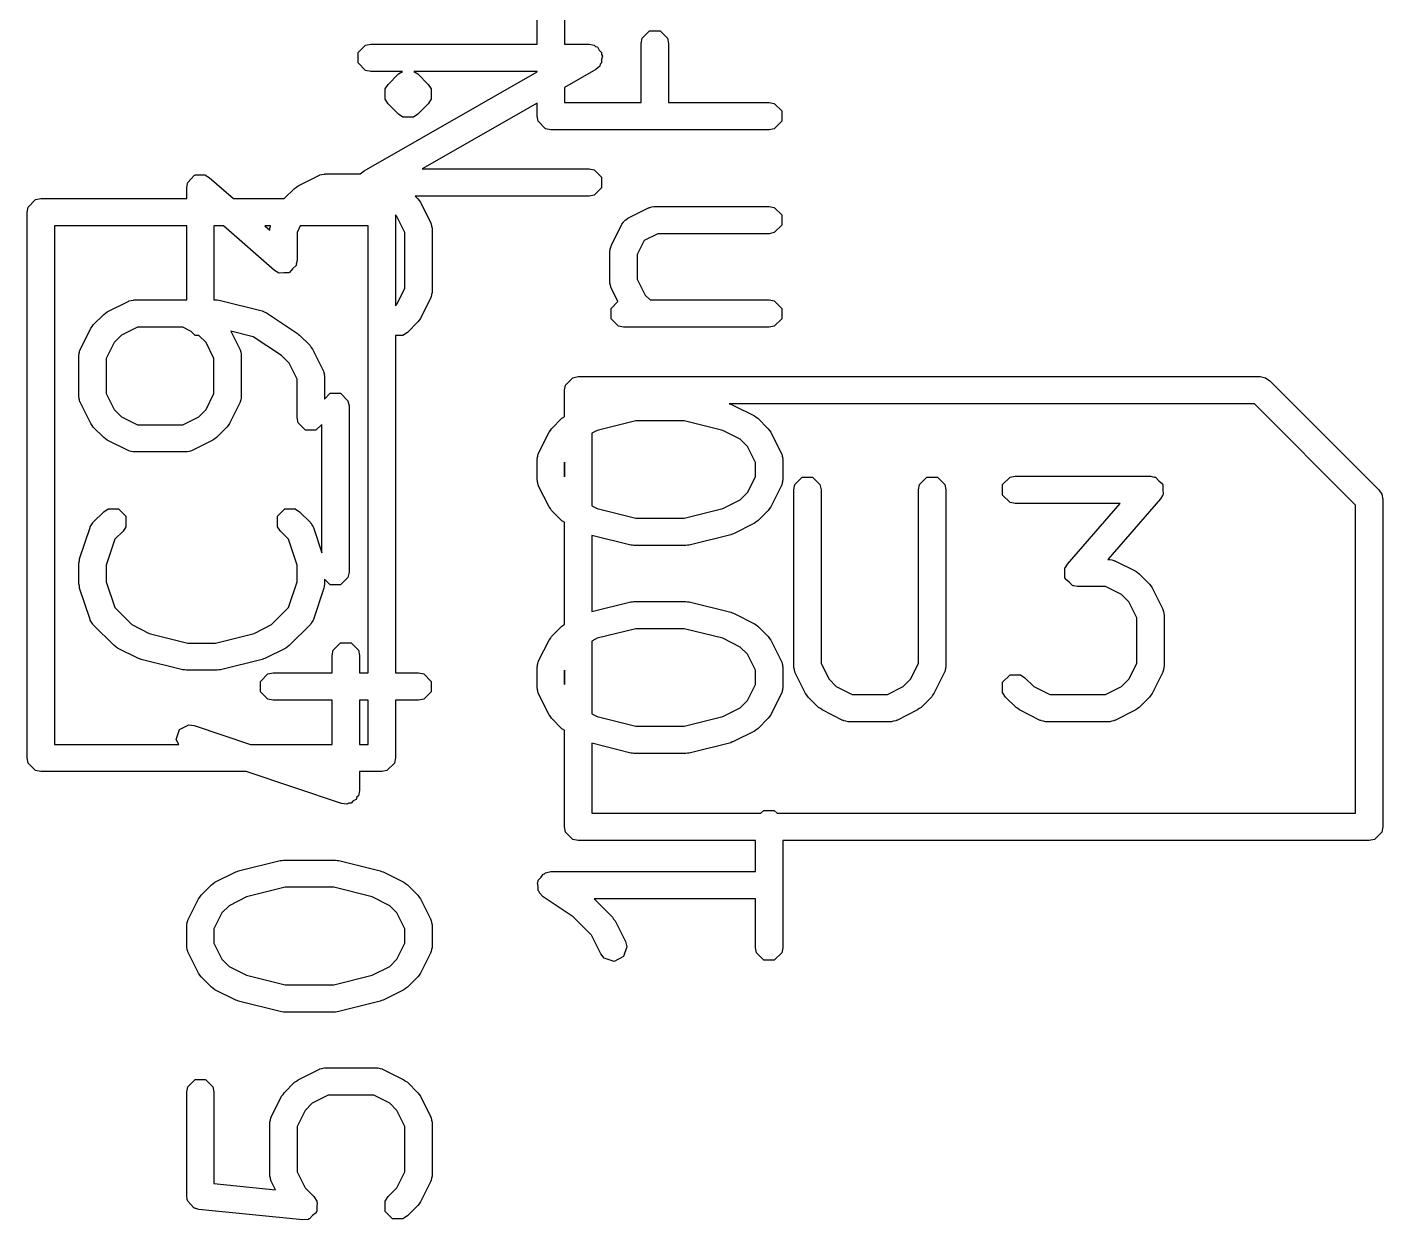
# Model space of a CAD drawing. Header units: inches. Extents: x -1.73 to 1.98, y -0.03 to 4.65.
# Drawn here: x 1.0177 to 1.2134, y 3.5046 to 3.6767 of the extents above; entities that cross this region are included whole.
import ezdxf

# ---------------------------------------------------------------- set-up
doc = ezdxf.new("R2010")
doc.units = ezdxf.units.IN
doc.header["$MEASUREMENT"] = 0
doc.layers.add('BLACK', color=250, linetype='CONTINUOUS')

msp = doc.modelspace()

# ---------------------------------------------------------------- linework, layer by layer
at = {"layer": 'BLACK', "linetype": 'CONTINUOUS'}
for p, q in [((1.09137, 3.67426), (1.09137, 3.67887)), ((1.0953, 3.67887), (1.0953, 3.67426)), ((1.10637, 3.67437), (1.10651, 3.67513)), ((1.10651, 3.67513), (1.10758, 3.67619)), ((1.10758, 3.67619), (1.10909, 3.67619)), ((1.10909, 3.67619), (1.11015, 3.67513)), ((1.11015, 3.67513), (1.1103, 3.67437)), ((1.06553, 3.67304), (1.0666, 3.67411)), ((1.06553, 3.67154), (1.06553, 3.67304)), ((1.0666, 3.67411), (1.06735, 3.67426)), ((1.06735, 3.67426), (1.09137, 3.67426)), ((1.0953, 3.67426), (1.09885, 3.67426)), ((1.09885, 3.67426), (1.0996, 3.67411)), ((1.0996, 3.67411), (1.09979, 3.67392)), ((1.09979, 3.67392), (1.10005, 3.67385)), ((1.10005, 3.67385), (1.10031, 3.6734)), ((1.10031, 3.6734), (1.10067, 3.67304)), ((1.10067, 3.67304), (1.10067, 3.67277)), ((1.10067, 3.67277), (1.1008, 3.67254)), ((1.10637, 3.66584), (1.10637, 3.67437)), ((1.1103, 3.67437), (1.1103, 3.66584)), ((1.0666, 3.67047), (1.06553, 3.67154)), ((1.1004, 3.67109), (1.09982, 3.67058)), ((1.10047, 3.67135), (1.1004, 3.67109)), ((1.10067, 3.67154), (1.10047, 3.67135)), ((1.1008, 3.67254), (1.10067, 3.67205)), ((1.10067, 3.67205), (1.10067, 3.67154)), ((1.06637, 3.656), (1.09137, 3.67028)), ((1.06735, 3.67032), (1.0666, 3.67047)), ((1.07191, 3.67032), (1.06735, 3.67032)), ((1.06985, 3.66845), (1.07135, 3.66995)), ((1.07135, 3.66995), (1.07191, 3.67032)), ((1.09137, 3.67032), (1.07357, 3.67032)), ((1.07357, 3.67032), (1.07413, 3.66995)), ((1.07413, 3.66995), (1.07563, 3.66845)), ((1.09137, 3.67028), (1.09137, 3.67032)), ((1.09982, 3.67058), (1.0953, 3.668)), ((1.06942, 3.66781), (1.06985, 3.66845)), ((1.06942, 3.6663), (1.06942, 3.66781)), ((1.06942, 3.66781), (1.06942, 3.66781)), ((1.07563, 3.66845), (1.07606, 3.66781)), ((1.07606, 3.66781), (1.07606, 3.66781)), ((1.07606, 3.66781), (1.07606, 3.66695)), ((1.07606, 3.66695), (1.07606, 3.6663)), ((1.0953, 3.668), (1.0953, 3.66584)), ((1.06985, 3.66566), (1.06942, 3.6663)), ((1.07135, 3.66416), (1.06985, 3.66566)), ((1.07563, 3.66566), (1.07413, 3.66416)), ((1.09137, 3.66575), (1.07476, 3.65626)), ((1.07606, 3.6663), (1.07563, 3.66566)), ((1.09137, 3.66387), (1.09137, 3.66575)), ((1.0953, 3.66584), (1.10637, 3.66584)), ((1.1103, 3.66584), (1.12483, 3.66584)), ((1.12483, 3.66584), (1.12558, 3.66569)), ((1.12558, 3.66569), (1.12665, 3.66463)), ((1.07199, 3.66374), (1.07135, 3.66416)), ((1.07349, 3.66374), (1.07199, 3.66374)), ((1.07413, 3.66416), (1.07349, 3.66374)), ((1.07349, 3.66374), (1.07349, 3.66374)), ((1.09152, 3.66312), (1.09137, 3.66387)), ((1.09258, 3.66205), (1.09152, 3.66312)), ((1.12665, 3.66312), (1.12558, 3.66205)), ((1.12665, 3.66463), (1.12665, 3.66312)), ((1.09334, 3.6619), (1.09258, 3.66205)), ((1.12483, 3.6619), (1.09334, 3.6619)), ((1.12558, 3.66205), (1.12483, 3.6619)), ((1.04142, 3.6548), (1.04187, 3.65532)), ((1.04187, 3.65532), (1.04194, 3.65533)), ((1.04194, 3.65533), (1.04199, 3.65538)), ((1.04199, 3.65538), (1.04268, 3.65538)), ((1.04268, 3.65538), (1.04338, 3.65542)), ((1.04338, 3.65542), (1.04346, 3.65538)), ((1.04346, 3.65538), (1.0435, 3.65538)), ((1.0435, 3.65538), (1.04356, 3.65532)), ((1.04356, 3.65532), (1.04404, 3.65504)), ((1.05686, 3.65382), (1.05986, 3.65532)), ((1.05986, 3.65532), (1.05996, 3.65534)), ((1.05996, 3.65534), (1.05999, 3.65538)), ((1.05999, 3.65538), (1.0603, 3.65544)), ((1.0603, 3.65544), (1.0606, 3.65552)), ((1.0606, 3.65552), (1.06065, 3.65551)), ((1.06065, 3.65551), (1.06074, 3.65553)), ((1.06074, 3.65553), (1.06583, 3.65553)), ((1.06583, 3.65553), (1.06637, 3.656)), ((1.07476, 3.65626), (1.09885, 3.65626)), ((1.09885, 3.65626), (1.0996, 3.65611)), ((1.0996, 3.65611), (1.10067, 3.65505)), ((1.04078, 3.65356), (1.04089, 3.65411)), ((1.04078, 3.65197), (1.04078, 3.65356)), ((1.04088, 3.65419), (1.04091, 3.65422)), ((1.04089, 3.65411), (1.04088, 3.65419)), ((1.04091, 3.65422), (1.04093, 3.65431)), ((1.04093, 3.65431), (1.04142, 3.6548)), ((1.04404, 3.65504), (1.04755, 3.65197)), ((1.05487, 3.65197), (1.05635, 3.65345)), ((1.05635, 3.65345), (1.05661, 3.65363)), ((1.05661, 3.65363), (1.05686, 3.65382)), ((1.10067, 3.65354), (1.0996, 3.65247)), ((1.10067, 3.65505), (1.10067, 3.65354)), ((1.0179, 3.65075), (1.01896, 3.65182)), ((1.01896, 3.65182), (1.01972, 3.65197)), ((1.01972, 3.65197), (1.04078, 3.65197)), ((1.04755, 3.65197), (1.05487, 3.65197)), ((1.09885, 3.65232), (1.07376, 3.65232)), ((1.07376, 3.65232), (1.07413, 3.65195)), ((1.07413, 3.65195), (1.07431, 3.65169)), ((1.07431, 3.65169), (1.0745, 3.65144)), ((1.0745, 3.65144), (1.076, 3.64844)), ((1.0996, 3.65247), (1.09885, 3.65232)), ((1.01775, 3.65), (1.0179, 3.65075)), ((1.01775, 3.57126), (1.01775, 3.65)), ((1.07112, 3.64939), (1.0709, 3.64962)), ((1.0709, 3.64962), (1.0709, 3.6365)), ((1.07227, 3.64709), (1.07112, 3.64939)), ((1.10445, 3.64914), (1.10745, 3.65064)), ((1.10745, 3.65064), (1.10755, 3.65066)), ((1.10755, 3.65066), (1.10758, 3.65069)), ((1.10758, 3.65069), (1.10789, 3.65076)), ((1.10789, 3.65076), (1.10819, 3.65084)), ((1.10819, 3.65084), (1.10824, 3.65082)), ((1.10824, 3.65082), (1.10833, 3.65084)), ((1.10833, 3.65084), (1.12483, 3.65084)), ((1.12483, 3.65084), (1.12558, 3.65069)), ((1.12558, 3.65069), (1.12665, 3.64963)), ((1.12665, 3.64963), (1.12665, 3.64812)), ((1.04078, 3.64803), (1.02169, 3.64803)), ((1.02169, 3.64803), (1.02169, 3.57323)), ((1.04078, 3.63735), (1.04078, 3.64803)), ((1.04607, 3.64803), (1.04471, 3.64803)), ((1.04471, 3.64803), (1.04471, 3.63735)), ((1.05345, 3.64158), (1.04607, 3.64803)), ((1.05205, 3.64803), (1.05278, 3.6474)), ((1.05287, 3.64803), (1.05205, 3.64803)), ((1.05278, 3.6477), (1.05286, 3.648)), ((1.05279, 3.64765), (1.05278, 3.6477)), ((1.05278, 3.64756), (1.05279, 3.64765)), ((1.05278, 3.6474), (1.05278, 3.64756)), ((1.05286, 3.648), (1.05287, 3.64803)), ((1.05718, 3.64803), (1.05671, 3.64709)), ((1.06696, 3.64803), (1.05718, 3.64803)), ((1.06696, 3.58353), (1.06696, 3.64803)), ((1.076, 3.64844), (1.07603, 3.64834)), ((1.07603, 3.64834), (1.07606, 3.64831)), ((1.07606, 3.64831), (1.07612, 3.648)), ((1.07612, 3.648), (1.0762, 3.6477)), ((1.0762, 3.6477), (1.07619, 3.64765)), ((1.07619, 3.64765), (1.07621, 3.64756)), ((1.07621, 3.64756), (1.07621, 3.63856)), ((1.10207, 3.64526), (1.10357, 3.64826)), ((1.10357, 3.64826), (1.10381, 3.64857)), ((1.10381, 3.64857), (1.10385, 3.64867)), ((1.10385, 3.64867), (1.10396, 3.64875)), ((1.10396, 3.64875), (1.10404, 3.64886)), ((1.10404, 3.64886), (1.10414, 3.6489)), ((1.10414, 3.6489), (1.10445, 3.64914)), ((1.12665, 3.64812), (1.12558, 3.64706)), ((1.05671, 3.64709), (1.05671, 3.64306)), ((1.07227, 3.63902), (1.07227, 3.64709)), ((1.1068, 3.64591), (1.1058, 3.64391)), ((1.1088, 3.64691), (1.1068, 3.64591)), ((1.12483, 3.64691), (1.1088, 3.64691)), ((1.12558, 3.64706), (1.12483, 3.64691)), ((1.10187, 3.64452), (1.10195, 3.64482)), ((1.10188, 3.64447), (1.10187, 3.64452)), ((1.10187, 3.64438), (1.10188, 3.64447)), ((1.10187, 3.63988), (1.10187, 3.64438)), ((1.10195, 3.64482), (1.10202, 3.64513)), ((1.10202, 3.64513), (1.10205, 3.64516)), ((1.10205, 3.64516), (1.10207, 3.64526)), ((1.1058, 3.64391), (1.1058, 3.64034)), ((1.05393, 3.6413), (1.05345, 3.64158)), ((1.05607, 3.64182), (1.05562, 3.64129)), ((1.05656, 3.64231), (1.05607, 3.64182)), ((1.05658, 3.6424), (1.05656, 3.64231)), ((1.05661, 3.64243), (1.05658, 3.6424)), ((1.05671, 3.64306), (1.0566, 3.64251)), ((1.0566, 3.64251), (1.05661, 3.64243)), ((1.05399, 3.64124), (1.05393, 3.6413)), ((1.05403, 3.64124), (1.05399, 3.64124)), ((1.05411, 3.64119), (1.05403, 3.64124)), ((1.0548, 3.64124), (1.05411, 3.64119)), ((1.0555, 3.64124), (1.0548, 3.64124)), ((1.05555, 3.64129), (1.0555, 3.64124)), ((1.05562, 3.64129), (1.05555, 3.64129)), ((1.10188, 3.63978), (1.10187, 3.63988)), ((1.10187, 3.63974), (1.10188, 3.63978)), ((1.10195, 3.63943), (1.10187, 3.63974)), ((1.1058, 3.64034), (1.10695, 3.63804)), ((1.07112, 3.63673), (1.07227, 3.63902)), ((1.076, 3.63768), (1.0745, 3.63468)), ((1.07603, 3.63777), (1.076, 3.63768)), ((1.07606, 3.63781), (1.07603, 3.63777)), ((1.07612, 3.63812), (1.07606, 3.63781)), ((1.0762, 3.63842), (1.07612, 3.63812)), ((1.07621, 3.63856), (1.07619, 3.63846)), ((1.07619, 3.63846), (1.0762, 3.63842)), ((1.10202, 3.63912), (1.10195, 3.63943)), ((1.10205, 3.63909), (1.10202, 3.63912)), ((1.10207, 3.639), (1.10205, 3.63909)), ((1.10301, 3.63712), (1.10207, 3.639)), ((1.10695, 3.63804), (1.10765, 3.63735)), ((1.02906, 3.63544), (1.02931, 3.63564)), ((1.02931, 3.63564), (1.03231, 3.63714)), ((1.03231, 3.63714), (1.03241, 3.63716)), ((1.03241, 3.63716), (1.03244, 3.6372)), ((1.03244, 3.6372), (1.03275, 3.63726)), ((1.03275, 3.63726), (1.03305, 3.63734)), ((1.03305, 3.63734), (1.0331, 3.63733)), ((1.0331, 3.63733), (1.03319, 3.63735)), ((1.03319, 3.63735), (1.04078, 3.63735)), ((1.04471, 3.63735), (1.04519, 3.63735)), ((1.04519, 3.63735), (1.04543, 3.6373)), ((1.04543, 3.6373), (1.04567, 3.63729)), ((1.04567, 3.63729), (1.05167, 3.63579)), ((1.05167, 3.63579), (1.05197, 3.63564)), ((1.05197, 3.63564), (1.05228, 3.63551)), ((1.0709, 3.6365), (1.07112, 3.63673)), ((1.10202, 3.63613), (1.10301, 3.63712)), ((1.10202, 3.63462), (1.10202, 3.63613)), ((1.10765, 3.63735), (1.12483, 3.63735)), ((1.12483, 3.63735), (1.12558, 3.6372)), ((1.12558, 3.6372), (1.12665, 3.63613)), ((1.12665, 3.63613), (1.12665, 3.63462)), ((1.02713, 3.63351), (1.0273, 3.63377)), ((1.0273, 3.63377), (1.0288, 3.63527)), ((1.0288, 3.63527), (1.02906, 3.63544)), ((1.05228, 3.63551), (1.05678, 3.63252)), ((1.07413, 3.63417), (1.07263, 3.63267)), ((1.07431, 3.63443), (1.07413, 3.63417)), ((1.0745, 3.63468), (1.07431, 3.63443)), ((1.10308, 3.63356), (1.10202, 3.63462)), ((1.12665, 3.63462), (1.12558, 3.63356)), ((1.02543, 3.63026), (1.02693, 3.63326)), ((1.02693, 3.63326), (1.02713, 3.63351)), ((1.03136, 3.63226), (1.03031, 3.63121)), ((1.03366, 3.63341), (1.03136, 3.63226)), ((1.04023, 3.63341), (1.03366, 3.63341)), ((1.04142, 3.63281), (1.04023, 3.63341)), ((1.04199, 3.63224), (1.04142, 3.63281)), ((1.04254, 3.63224), (1.04199, 3.63224)), ((1.04357, 3.63121), (1.04254, 3.63224)), ((1.05038, 3.63205), (1.04715, 3.63286)), ((1.04715, 3.63286), (1.04845, 3.63026)), ((1.05444, 3.62935), (1.05038, 3.63205)), ((1.05678, 3.63252), (1.05692, 3.63238)), ((1.05692, 3.63238), (1.05708, 3.63227)), ((1.05708, 3.63227), (1.05858, 3.63077)), ((1.07199, 3.63224), (1.0709, 3.63224)), ((1.0709, 3.63224), (1.0709, 3.58353)), ((1.07263, 3.63267), (1.07199, 3.63224)), ((1.10383, 3.63341), (1.10308, 3.63356)), ((1.12483, 3.63341), (1.10383, 3.63341)), ((1.12558, 3.63356), (1.12483, 3.63341)), ((1.02523, 3.62952), (1.02531, 3.62982)), ((1.02531, 3.62982), (1.02538, 3.63013)), ((1.02538, 3.63013), (1.02541, 3.63016)), ((1.02541, 3.63016), (1.02543, 3.63026)), ((1.03031, 3.63121), (1.02916, 3.62891)), ((1.04472, 3.62891), (1.04357, 3.63121)), ((1.04845, 3.63026), (1.04848, 3.63016)), ((1.04848, 3.63016), (1.04851, 3.63013)), ((1.04851, 3.63013), (1.04857, 3.62982)), ((1.04857, 3.62982), (1.04865, 3.62952)), ((1.05858, 3.63077), (1.05876, 3.63051)), ((1.05876, 3.63051), (1.05895, 3.63026)), ((1.05895, 3.63026), (1.06045, 3.62726)), ((1.02524, 3.62947), (1.02523, 3.62952)), ((1.02523, 3.62938), (1.02524, 3.62947)), ((1.02523, 3.62338), (1.02523, 3.62938)), ((1.02916, 3.62891), (1.02916, 3.62384)), ((1.04472, 3.62384), (1.04472, 3.62891)), ((1.04865, 3.62952), (1.04864, 3.62947)), ((1.04864, 3.62947), (1.04866, 3.62938)), ((1.04866, 3.62938), (1.04866, 3.62338)), ((1.05557, 3.62821), (1.05444, 3.62935)), ((1.05672, 3.62591), (1.05557, 3.62821)), ((1.05672, 3.62038), (1.05672, 3.62591)), ((1.06045, 3.62726), (1.06048, 3.62716)), ((1.06048, 3.62716), (1.06051, 3.62713)), ((1.06051, 3.62713), (1.06057, 3.62682)), ((1.06057, 3.62682), (1.06065, 3.62652)), ((1.06065, 3.62652), (1.06064, 3.62647)), ((1.06064, 3.62647), (1.06066, 3.62638)), ((1.06066, 3.62638), (1.06066, 3.62305)), ((1.09546, 3.62506), (1.09652, 3.62613)), ((1.09652, 3.62613), (1.09728, 3.62628)), ((1.09728, 3.62628), (1.1957, 3.62628)), ((1.1957, 3.62628), (1.19646, 3.62613)), ((1.19646, 3.62613), (1.19709, 3.6257)), ((1.02916, 3.62384), (1.03031, 3.62154)), ((1.04357, 3.62154), (1.04472, 3.62384)), ((1.06066, 3.62305), (1.06149, 3.62388)), ((1.06149, 3.62388), (1.063, 3.62388)), ((1.063, 3.62388), (1.06406, 3.62281)), ((1.09531, 3.62431), (1.09546, 3.62506)), ((1.09531, 3.62053), (1.09531, 3.62431)), ((1.19709, 3.6257), (1.21284, 3.60995)), ((1.02524, 3.62328), (1.02523, 3.62338)), ((1.02523, 3.62324), (1.02524, 3.62328)), ((1.02531, 3.62293), (1.02523, 3.62324)), ((1.02538, 3.62263), (1.02531, 3.62293)), ((1.02541, 3.62259), (1.02538, 3.62263)), ((1.02543, 3.6225), (1.02541, 3.62259)), ((1.02693, 3.6195), (1.02543, 3.6225)), ((1.04845, 3.6225), (1.04695, 3.6195)), ((1.04848, 3.62259), (1.04845, 3.6225)), ((1.04851, 3.62263), (1.04848, 3.62259)), ((1.04857, 3.62293), (1.04851, 3.62263)), ((1.04865, 3.62324), (1.04857, 3.62293)), ((1.04866, 3.62338), (1.04864, 3.62328)), ((1.04864, 3.62328), (1.04865, 3.62324)), ((1.06406, 3.62281), (1.06421, 3.62206)), ((1.06421, 3.62206), (1.06421, 3.59806)), ((1.11909, 3.62234), (1.11931, 3.62229)), ((1.19489, 3.62234), (1.11909, 3.62234)), ((1.11931, 3.62229), (1.1195, 3.6222)), ((1.1195, 3.6222), (1.11971, 3.62214)), ((1.11971, 3.62214), (1.12271, 3.62064)), ((1.20948, 3.60775), (1.19489, 3.62234)), ((1.03031, 3.62154), (1.03136, 3.6205)), ((1.03136, 3.6205), (1.03366, 3.61935)), ((1.04023, 3.61935), (1.04253, 3.6205)), ((1.04253, 3.6205), (1.04357, 3.62154)), ((1.05687, 3.61963), (1.05672, 3.62038)), ((1.09344, 3.61877), (1.09494, 3.62027)), ((1.09494, 3.62027), (1.09521, 3.62045)), ((1.09521, 3.62045), (1.09531, 3.62053)), ((1.10558, 3.61991), (1.10002, 3.61852)), ((1.11259, 3.61991), (1.10558, 3.61991)), ((1.11815, 3.61852), (1.11259, 3.61991)), ((1.12271, 3.62064), (1.12296, 3.62045)), ((1.12296, 3.62045), (1.12322, 3.62027)), ((1.12322, 3.62027), (1.12472, 3.61877)), ((1.02713, 3.61925), (1.02693, 3.6195)), ((1.0273, 3.61899), (1.02713, 3.61925)), ((1.0288, 3.61749), (1.0273, 3.61899)), ((1.03366, 3.61935), (1.04023, 3.61935)), ((1.04658, 3.61899), (1.04508, 3.61749)), ((1.04676, 3.61925), (1.04658, 3.61899)), ((1.04695, 3.6195), (1.04676, 3.61925)), ((1.05794, 3.61856), (1.05687, 3.61963)), ((1.05944, 3.61856), (1.05794, 3.61856)), ((1.06027, 3.61939), (1.05944, 3.61856)), ((1.06027, 3.60085), (1.06027, 3.61939)), ((1.09157, 3.61526), (1.09307, 3.61826)), ((1.09307, 3.61826), (1.09327, 3.61851)), ((1.09327, 3.61851), (1.09344, 3.61877)), ((1.10002, 3.61852), (1.09925, 3.61813)), ((1.09925, 3.61813), (1.09925, 3.60763)), ((1.12067, 3.61726), (1.11815, 3.61852)), ((1.12472, 3.61877), (1.1249, 3.61851)), ((1.1249, 3.61851), (1.12509, 3.61826)), ((1.12509, 3.61826), (1.12659, 3.61526)), ((1.02906, 3.61731), (1.0288, 3.61749)), ((1.02931, 3.61712), (1.02906, 3.61731)), ((1.03231, 3.61562), (1.02931, 3.61712)), ((1.04457, 3.61712), (1.04157, 3.61562)), ((1.04482, 3.61731), (1.04457, 3.61712)), ((1.04508, 3.61749), (1.04482, 3.61731)), ((1.12171, 3.61621), (1.12067, 3.61726)), ((1.12286, 3.61391), (1.12171, 3.61621)), ((1.03241, 3.61559), (1.03231, 3.61562)), ((1.03244, 3.61556), (1.03241, 3.61559)), ((1.03275, 3.6155), (1.03244, 3.61556)), ((1.03305, 3.61542), (1.03275, 3.6155)), ((1.0331, 3.61543), (1.03305, 3.61542)), ((1.03319, 3.61541), (1.0331, 3.61543)), ((1.04069, 3.61541), (1.03319, 3.61541)), ((1.04079, 3.61543), (1.04069, 3.61541)), ((1.04083, 3.61542), (1.04079, 3.61543)), ((1.04114, 3.6155), (1.04083, 3.61542)), ((1.04145, 3.61556), (1.04114, 3.6155)), ((1.04148, 3.61559), (1.04145, 3.61556)), ((1.04157, 3.61562), (1.04148, 3.61559)), ((1.09137, 3.61452), (1.09146, 3.61482)), ((1.09139, 3.61448), (1.09137, 3.61452)), ((1.09137, 3.61438), (1.09139, 3.61448)), ((1.09137, 3.61138), (1.09137, 3.61438)), ((1.09146, 3.61482), (1.09152, 3.61513)), ((1.09152, 3.61513), (1.09155, 3.61516)), ((1.09155, 3.61516), (1.09157, 3.61526)), ((1.12659, 3.61526), (1.12662, 3.61516)), ((1.12662, 3.61516), (1.12665, 3.61513)), ((1.12665, 3.61513), (1.12671, 3.61482)), ((1.12671, 3.61482), (1.1268, 3.61452)), ((1.1268, 3.61452), (1.12678, 3.61448)), ((1.12678, 3.61448), (1.1268, 3.61438)), ((1.1268, 3.61438), (1.1268, 3.61138)), ((1.09531, 3.61392), (1.0953, 3.61391)), ((1.0953, 3.61391), (1.0953, 3.61184)), ((1.09531, 3.61184), (1.09531, 3.61392)), ((1.12286, 3.61184), (1.12286, 3.61391)), ((1.09139, 3.61128), (1.09137, 3.61138)), ((1.09137, 3.61124), (1.09139, 3.61128)), ((1.09146, 3.61094), (1.09137, 3.61124)), ((1.09152, 3.61063), (1.09146, 3.61094)), ((1.09155, 3.61059), (1.09152, 3.61063)), ((1.09157, 3.6105), (1.09155, 3.61059)), ((1.09307, 3.6075), (1.09157, 3.6105)), ((1.0953, 3.61184), (1.09531, 3.61184)), ((1.12171, 3.60955), (1.12286, 3.61184)), ((1.12659, 3.6105), (1.12509, 3.6075)), ((1.12662, 3.61059), (1.12659, 3.6105)), ((1.12665, 3.61063), (1.12662, 3.61059)), ((1.12671, 3.61094), (1.12665, 3.61063)), ((1.1268, 3.61124), (1.12671, 3.61094)), ((1.1268, 3.61138), (1.12678, 3.61128)), ((1.12678, 3.61128), (1.1268, 3.61124)), ((1.1284, 3.60995), (1.12855, 3.6107)), ((1.12855, 3.6107), (1.12961, 3.61176)), ((1.12961, 3.61176), (1.13112, 3.61176)), ((1.13112, 3.61176), (1.13218, 3.6107)), ((1.13218, 3.6107), (1.13233, 3.60995)), ((1.1464, 3.60995), (1.14655, 3.6107)), ((1.14655, 3.6107), (1.14761, 3.61176)), ((1.14761, 3.61176), (1.14912, 3.61176)), ((1.14912, 3.61176), (1.15018, 3.6107)), ((1.15018, 3.6107), (1.15033, 3.60995)), ((1.15854, 3.6107), (1.15961, 3.61176)), ((1.15854, 3.60919), (1.15854, 3.6107)), ((1.15961, 3.61176), (1.16036, 3.61191)), ((1.16036, 3.61191), (1.17986, 3.61191)), ((1.17986, 3.61191), (1.18041, 3.6118)), ((1.18041, 3.6118), (1.18049, 3.61181)), ((1.18049, 3.61181), (1.18052, 3.61178)), ((1.18052, 3.61178), (1.18061, 3.61176)), ((1.18061, 3.61176), (1.1811, 3.61127)), ((1.1811, 3.61127), (1.18162, 3.61082)), ((1.18162, 3.61082), (1.18163, 3.61075)), ((1.18163, 3.61075), (1.18168, 3.6107)), ((1.18168, 3.6107), (1.18168, 3.61001)), ((1.11815, 3.60724), (1.12067, 3.6085)), ((1.12067, 3.6085), (1.12171, 3.60955)), ((1.1284, 3.58445), (1.1284, 3.60995)), ((1.13233, 3.60995), (1.13233, 3.58491)), ((1.1464, 3.58491), (1.1464, 3.60995)), ((1.15033, 3.60995), (1.15033, 3.58445)), ((1.15961, 3.60813), (1.15854, 3.60919)), ((1.18134, 3.60865), (1.1737, 3.59992)), ((1.18162, 3.60913), (1.18134, 3.60865)), ((1.18168, 3.60919), (1.18162, 3.60913)), ((1.18168, 3.61001), (1.18172, 3.60931)), ((1.18172, 3.60931), (1.18168, 3.60923)), ((1.18168, 3.60923), (1.18168, 3.60919)), ((1.21284, 3.60995), (1.21327, 3.60932)), ((1.21327, 3.60932), (1.21342, 3.60856)), ((1.21342, 3.60856), (1.21342, 3.56132)), ((1.0273, 3.60527), (1.0288, 3.60677)), ((1.0288, 3.60677), (1.02944, 3.6072)), ((1.02944, 3.6072), (1.03095, 3.6072)), ((1.03095, 3.6072), (1.03201, 3.60613)), ((1.05387, 3.60613), (1.05494, 3.6072)), ((1.05494, 3.6072), (1.05644, 3.6072)), ((1.05644, 3.6072), (1.05708, 3.60677)), ((1.05708, 3.60677), (1.05858, 3.60527)), ((1.09327, 3.60725), (1.09307, 3.6075)), ((1.09344, 3.60699), (1.09327, 3.60725)), ((1.09494, 3.60549), (1.09344, 3.60699)), ((1.09925, 3.60763), (1.10002, 3.60724)), ((1.10002, 3.60724), (1.10558, 3.60585)), ((1.11259, 3.60585), (1.11815, 3.60724)), ((1.12472, 3.60699), (1.12322, 3.60549)), ((1.1249, 3.60725), (1.12472, 3.60699)), ((1.12509, 3.6075), (1.1249, 3.60725)), ((1.16036, 3.60798), (1.15961, 3.60813)), ((1.17552, 3.60798), (1.16036, 3.60798)), ((1.16788, 3.59924), (1.17552, 3.60798)), ((1.20948, 3.56329), (1.20948, 3.60775)), ((1.02533, 3.6), (1.02683, 3.6045)), ((1.02683, 3.6045), (1.02687, 3.60459)), ((1.02687, 3.60463), (1.02705, 3.6049)), ((1.02687, 3.60459), (1.02687, 3.60463)), ((1.02705, 3.6049), (1.02721, 3.60517)), ((1.02721, 3.60517), (1.02725, 3.60519)), ((1.02725, 3.60519), (1.0273, 3.60527)), ((1.03201, 3.60463), (1.03159, 3.60399)), ((1.03201, 3.60613), (1.03201, 3.60463)), ((1.05387, 3.60463), (1.05387, 3.60613)), ((1.0543, 3.60399), (1.05387, 3.60463)), ((1.05858, 3.60527), (1.05864, 3.60519)), ((1.05864, 3.60519), (1.05868, 3.60517)), ((1.05868, 3.60517), (1.05883, 3.6049)), ((1.05883, 3.6049), (1.05901, 3.60463)), ((1.05901, 3.60463), (1.05901, 3.60459)), ((1.05901, 3.60459), (1.05906, 3.6045)), ((1.05906, 3.6045), (1.06027, 3.60085)), ((1.09521, 3.60531), (1.09494, 3.60549)), ((1.09531, 3.60523), (1.09521, 3.60531)), ((1.09531, 3.59053), (1.09531, 3.60523)), ((1.10558, 3.60585), (1.11259, 3.60585)), ((1.12271, 3.60512), (1.11971, 3.60362)), ((1.12296, 3.60531), (1.12271, 3.60512)), ((1.12322, 3.60549), (1.12296, 3.60531)), ((1.03041, 3.60282), (1.02916, 3.59906)), ((1.03159, 3.60399), (1.03041, 3.60282)), ((1.05547, 3.60282), (1.0543, 3.60399)), ((1.05672, 3.59906), (1.05547, 3.60282)), ((1.10486, 3.60197), (1.09925, 3.60337)), ((1.09925, 3.60337), (1.09925, 3.59239)), ((1.11931, 3.60347), (1.11331, 3.60197)), ((1.1195, 3.60356), (1.11931, 3.60347)), ((1.11971, 3.60362), (1.1195, 3.60356)), ((1.1051, 3.60196), (1.10486, 3.60197)), ((1.10533, 3.60191), (1.1051, 3.60196)), ((1.11283, 3.60191), (1.10533, 3.60191)), ((1.11307, 3.60196), (1.11283, 3.60191)), ((1.11331, 3.60197), (1.11307, 3.60196)), ((1.02523, 3.59938), (1.02529, 3.59969)), ((1.02523, 3.59638), (1.02523, 3.59938)), ((1.02529, 3.59969), (1.02533, 3.6)), ((1.02916, 3.59906), (1.02916, 3.5967)), ((1.05672, 3.5967), (1.05672, 3.59906)), ((1.1675, 3.59858), (1.16754, 3.59866)), ((1.16754, 3.59789), (1.1675, 3.59858)), ((1.16754, 3.5987), (1.1676, 3.59876)), ((1.16754, 3.59866), (1.16754, 3.5987)), ((1.1676, 3.59876), (1.16788, 3.59924)), ((1.1737, 3.59992), (1.17386, 3.59992)), ((1.17386, 3.59992), (1.17396, 3.5999)), ((1.17396, 3.5999), (1.174, 3.59991)), ((1.174, 3.59991), (1.1743, 3.59983)), ((1.1743, 3.59983), (1.17461, 3.59977)), ((1.17461, 3.59977), (1.17465, 3.59973)), ((1.17465, 3.59973), (1.17474, 3.59971)), ((1.17474, 3.59971), (1.17774, 3.59821)), ((1.02916, 3.5967), (1.03041, 3.59295)), ((1.05547, 3.59295), (1.05672, 3.5967)), ((1.06149, 3.59625), (1.06066, 3.59708)), ((1.06066, 3.59708), (1.06066, 3.59638)), ((1.06406, 3.59731), (1.063, 3.59625)), ((1.06421, 3.59806), (1.06406, 3.59731)), ((1.16754, 3.59719), (1.16754, 3.59789)), ((1.16759, 3.59714), (1.16754, 3.59719)), ((1.1676, 3.59707), (1.16759, 3.59714)), ((1.16812, 3.59662), (1.1676, 3.59707)), ((1.16861, 3.59613), (1.16812, 3.59662)), ((1.17774, 3.59821), (1.17799, 3.59801)), ((1.17799, 3.59801), (1.17825, 3.59784)), ((1.17825, 3.59784), (1.17975, 3.59634)), ((1.02529, 3.59607), (1.02523, 3.59638)), ((1.02533, 3.59576), (1.02529, 3.59607)), ((1.02683, 3.59126), (1.02533, 3.59576)), ((1.06056, 3.59576), (1.05906, 3.59126)), ((1.0606, 3.59607), (1.06056, 3.59576)), ((1.06066, 3.59638), (1.0606, 3.59607)), ((1.063, 3.59625), (1.06149, 3.59625)), ((1.1687, 3.59611), (1.16861, 3.59613)), ((1.16873, 3.59608), (1.1687, 3.59611)), ((1.16881, 3.59609), (1.16873, 3.59608)), ((1.16936, 3.59598), (1.16881, 3.59609)), ((1.1734, 3.59598), (1.16936, 3.59598)), ((1.17569, 3.59483), (1.1734, 3.59598)), ((1.17674, 3.59378), (1.17569, 3.59483)), ((1.17975, 3.59634), (1.17993, 3.59608)), ((1.17993, 3.59608), (1.18012, 3.59583)), ((1.18012, 3.59583), (1.18162, 3.59283)), ((1.03041, 3.59295), (1.03286, 3.5905)), ((1.05302, 3.5905), (1.05547, 3.59295)), ((1.09925, 3.59239), (1.10486, 3.59379)), ((1.10486, 3.59379), (1.1051, 3.5938)), ((1.1051, 3.5938), (1.10533, 3.59385)), ((1.10533, 3.59385), (1.11283, 3.59385)), ((1.11283, 3.59385), (1.11307, 3.5938)), ((1.11307, 3.5938), (1.11331, 3.59379)), ((1.11331, 3.59379), (1.11931, 3.59229)), ((1.17789, 3.59148), (1.17674, 3.59378)), ((1.18162, 3.59283), (1.18165, 3.59273)), ((1.18165, 3.59273), (1.18168, 3.5927)), ((1.18168, 3.5927), (1.18174, 3.59239)), ((1.02687, 3.59117), (1.02683, 3.59126)), ((1.02687, 3.59113), (1.02687, 3.59117)), ((1.02705, 3.59087), (1.02687, 3.59113)), ((1.02721, 3.59059), (1.02705, 3.59087)), ((1.02725, 3.59057), (1.02721, 3.59059)), ((1.0273, 3.59049), (1.02725, 3.59057)), ((1.05864, 3.59057), (1.05858, 3.59049)), ((1.05868, 3.59059), (1.05864, 3.59057)), ((1.05883, 3.59087), (1.05868, 3.59059)), ((1.05901, 3.59113), (1.05883, 3.59087)), ((1.05906, 3.59126), (1.05901, 3.59117)), ((1.05901, 3.59117), (1.05901, 3.59113)), ((1.11931, 3.59229), (1.1195, 3.5922)), ((1.1195, 3.5922), (1.11971, 3.59214)), ((1.11971, 3.59214), (1.12271, 3.59064)), ((1.12271, 3.59064), (1.12296, 3.59045)), ((1.17789, 3.58491), (1.17789, 3.59148)), ((1.18174, 3.59239), (1.18182, 3.59209)), ((1.18182, 3.59209), (1.18181, 3.59204)), ((1.18181, 3.59204), (1.18183, 3.59195)), ((1.18183, 3.59195), (1.18183, 3.58445)), ((1.0303, 3.58749), (1.0273, 3.59049)), ((1.03286, 3.5905), (1.03538, 3.58924)), ((1.03538, 3.58924), (1.04093, 3.58785)), ((1.04495, 3.58785), (1.0505, 3.58924)), ((1.0505, 3.58924), (1.05302, 3.5905)), ((1.05858, 3.59049), (1.05558, 3.58749)), ((1.09327, 3.58851), (1.09344, 3.58877)), ((1.09344, 3.58877), (1.09494, 3.59027)), ((1.09494, 3.59027), (1.09521, 3.59045)), ((1.09521, 3.59045), (1.09531, 3.59053)), ((1.10558, 3.58991), (1.10002, 3.58853)), ((1.11259, 3.58991), (1.10558, 3.58991)), ((1.11815, 3.58853), (1.11259, 3.58991)), ((1.12296, 3.59045), (1.12322, 3.59027)), ((1.12322, 3.59027), (1.12472, 3.58877)), ((1.12472, 3.58877), (1.1249, 3.58851)), ((1.03056, 3.58732), (1.0303, 3.58749)), ((1.03081, 3.58712), (1.03056, 3.58732)), ((1.03381, 3.58562), (1.03081, 3.58712)), ((1.04093, 3.58785), (1.04495, 3.58785)), ((1.05507, 3.58712), (1.05207, 3.58562)), ((1.05532, 3.58732), (1.05507, 3.58712)), ((1.05558, 3.58749), (1.05532, 3.58732)), ((1.06177, 3.58607), (1.06192, 3.58682)), ((1.06192, 3.58682), (1.06299, 3.58788)), ((1.06299, 3.58788), (1.0645, 3.58788)), ((1.0645, 3.58788), (1.06556, 3.58682)), ((1.06556, 3.58682), (1.06571, 3.58607)), ((1.09157, 3.58526), (1.09307, 3.58826)), ((1.09307, 3.58826), (1.09327, 3.58851)), ((1.10002, 3.58853), (1.09925, 3.58814)), ((1.09925, 3.58814), (1.09925, 3.57763)), ((1.12067, 3.58726), (1.11815, 3.58853)), ((1.12171, 3.58622), (1.12067, 3.58726)), ((1.1249, 3.58851), (1.12509, 3.58826)), ((1.12509, 3.58826), (1.12659, 3.58526)), ((1.03402, 3.58557), (1.03381, 3.58562)), ((1.03422, 3.58547), (1.03402, 3.58557)), ((1.04021, 3.58397), (1.03422, 3.58547)), ((1.05167, 3.58547), (1.04567, 3.58397)), ((1.05186, 3.58557), (1.05167, 3.58547)), ((1.05207, 3.58562), (1.05186, 3.58557)), ((1.06177, 3.58353), (1.06177, 3.58607)), ((1.06571, 3.58607), (1.06571, 3.58353)), ((1.09137, 3.58452), (1.09146, 3.58483)), ((1.09146, 3.58483), (1.09152, 3.58514)), ((1.09152, 3.58514), (1.09155, 3.58517)), ((1.09155, 3.58517), (1.09157, 3.58526)), ((1.12286, 3.58392), (1.12171, 3.58622)), ((1.12659, 3.58526), (1.12662, 3.58517)), ((1.12662, 3.58517), (1.12665, 3.58514)), ((1.12665, 3.58514), (1.12671, 3.58483)), ((1.12671, 3.58483), (1.1268, 3.58452)), ((1.13233, 3.58491), (1.13348, 3.58261)), ((1.14525, 3.58261), (1.1464, 3.58491)), ((1.17674, 3.58261), (1.17789, 3.58491)), ((1.04046, 3.58396), (1.04021, 3.58397)), ((1.04069, 3.58391), (1.04046, 3.58396)), ((1.04519, 3.58391), (1.04069, 3.58391)), ((1.04543, 3.58396), (1.04519, 3.58391)), ((1.04567, 3.58397), (1.04543, 3.58396)), ((1.05143, 3.58232), (1.05249, 3.58339)), ((1.05249, 3.58339), (1.05324, 3.58353)), ((1.05324, 3.58353), (1.06177, 3.58353)), ((1.06571, 3.58353), (1.06696, 3.58353)), ((1.0709, 3.58353), (1.07424, 3.58353)), ((1.07424, 3.58353), (1.07499, 3.58339)), ((1.07499, 3.58339), (1.07606, 3.58232)), ((1.09139, 3.58448), (1.09137, 3.58452)), ((1.09137, 3.58438), (1.09139, 3.58448)), ((1.09137, 3.58138), (1.09137, 3.58438)), ((1.09531, 3.58393), (1.0953, 3.58392)), ((1.0953, 3.58392), (1.0953, 3.58185)), ((1.09531, 3.58184), (1.09531, 3.58393)), ((1.12286, 3.58185), (1.12286, 3.58392)), ((1.1268, 3.58452), (1.12678, 3.58448)), ((1.12678, 3.58448), (1.1268, 3.58438)), ((1.1268, 3.58438), (1.1268, 3.58138)), ((1.12842, 3.58435), (1.1284, 3.58445)), ((1.1284, 3.58431), (1.12842, 3.58435)), ((1.12849, 3.584), (1.1284, 3.58431)), ((1.12855, 3.58369), (1.12849, 3.584)), ((1.12858, 3.58366), (1.12855, 3.58369)), ((1.12861, 3.58357), (1.12858, 3.58366)), ((1.13011, 3.58057), (1.12861, 3.58357)), ((1.15012, 3.58357), (1.14862, 3.58057)), ((1.15015, 3.58366), (1.15012, 3.58357)), ((1.15018, 3.58369), (1.15015, 3.58366)), ((1.15024, 3.584), (1.15018, 3.58369)), ((1.15033, 3.58431), (1.15024, 3.584)), ((1.15033, 3.58445), (1.15031, 3.58435)), ((1.15031, 3.58435), (1.15033, 3.58431)), ((1.15854, 3.5822), (1.15961, 3.58327)), ((1.15961, 3.58327), (1.16112, 3.58327)), ((1.16112, 3.58327), (1.16175, 3.58284)), ((1.16175, 3.58284), (1.16303, 3.58157)), ((1.18162, 3.58357), (1.18012, 3.58057)), ((1.18165, 3.58366), (1.18162, 3.58357)), ((1.18168, 3.58369), (1.18165, 3.58366)), ((1.18174, 3.584), (1.18168, 3.58369)), ((1.18182, 3.58431), (1.18174, 3.584)), ((1.18183, 3.58445), (1.18181, 3.58435)), ((1.18181, 3.58435), (1.18182, 3.58431)), ((1.05143, 3.58081), (1.05143, 3.58232)), ((1.05249, 3.57975), (1.05143, 3.58081)), ((1.07606, 3.58081), (1.07499, 3.57975)), ((1.07606, 3.58232), (1.07606, 3.58081)), ((1.09139, 3.58129), (1.09137, 3.58138)), ((1.09137, 3.58124), (1.09139, 3.58129)), ((1.09146, 3.58094), (1.09137, 3.58124)), ((1.09152, 3.58063), (1.09146, 3.58094)), ((1.0953, 3.58185), (1.09531, 3.58184)), ((1.12171, 3.57955), (1.12286, 3.58185)), ((1.12671, 3.58094), (1.12665, 3.58063)), ((1.1268, 3.58124), (1.12671, 3.58094)), ((1.1268, 3.58138), (1.12678, 3.58129)), ((1.12678, 3.58129), (1.1268, 3.58124)), ((1.13348, 3.58261), (1.13453, 3.58157)), ((1.13453, 3.58157), (1.13683, 3.58042)), ((1.1419, 3.58042), (1.1442, 3.58157)), ((1.1442, 3.58157), (1.14525, 3.58261)), ((1.15854, 3.5807), (1.15854, 3.5822)), ((1.16303, 3.58157), (1.16533, 3.58042)), ((1.1734, 3.58042), (1.17569, 3.58157)), ((1.17569, 3.58157), (1.17674, 3.58261)), ((1.05324, 3.5796), (1.05249, 3.57975)), ((1.06177, 3.5796), (1.05324, 3.5796)), ((1.06177, 3.57323), (1.06177, 3.5796)), ((1.06571, 3.5796), (1.06571, 3.57323)), ((1.06696, 3.5796), (1.06571, 3.5796)), ((1.06696, 3.57323), (1.06696, 3.5796)), ((1.07424, 3.5796), (1.0709, 3.5796)), ((1.0709, 3.5796), (1.0709, 3.57126)), ((1.07499, 3.57975), (1.07424, 3.5796)), ((1.09155, 3.5806), (1.09152, 3.58063)), ((1.09157, 3.5805), (1.09155, 3.5806)), ((1.09307, 3.5775), (1.09157, 3.5805)), ((1.12067, 3.5785), (1.12171, 3.57955)), ((1.12659, 3.5805), (1.12509, 3.5775)), ((1.12662, 3.5806), (1.12659, 3.5805)), ((1.12665, 3.58063), (1.12662, 3.5806)), ((1.1303, 3.58032), (1.13011, 3.58057)), ((1.13047, 3.58006), (1.1303, 3.58032)), ((1.13197, 3.57856), (1.13047, 3.58006)), ((1.13683, 3.58042), (1.1419, 3.58042)), ((1.14826, 3.58006), (1.14676, 3.57856)), ((1.14843, 3.58032), (1.14826, 3.58006)), ((1.14862, 3.58057), (1.14843, 3.58032)), ((1.15897, 3.58006), (1.15854, 3.5807)), ((1.16047, 3.57856), (1.15897, 3.58006)), ((1.16533, 3.58042), (1.1734, 3.58042)), ((1.17975, 3.58006), (1.17825, 3.57856)), ((1.17993, 3.58032), (1.17975, 3.58006)), ((1.18012, 3.58057), (1.17993, 3.58032)), ((1.09327, 3.57725), (1.09307, 3.5775)), ((1.09344, 3.57699), (1.09327, 3.57725)), ((1.09494, 3.57549), (1.09344, 3.57699)), ((1.09925, 3.57763), (1.10002, 3.57724)), ((1.10002, 3.57724), (1.10558, 3.57585)), ((1.11259, 3.57585), (1.11815, 3.57724)), ((1.11815, 3.57724), (1.12067, 3.5785)), ((1.12472, 3.57699), (1.12322, 3.57549)), ((1.1249, 3.57725), (1.12472, 3.57699)), ((1.12509, 3.5775), (1.1249, 3.57725)), ((1.13224, 3.57838), (1.13197, 3.57856)), ((1.13249, 3.57819), (1.13224, 3.57838)), ((1.13549, 3.57669), (1.13249, 3.57819)), ((1.14624, 3.57819), (1.14325, 3.57669)), ((1.14649, 3.57838), (1.14624, 3.57819)), ((1.14676, 3.57856), (1.14649, 3.57838)), ((1.16073, 3.57838), (1.16047, 3.57856)), ((1.16098, 3.57819), (1.16073, 3.57838)), ((1.16398, 3.57669), (1.16098, 3.57819)), ((1.17774, 3.57819), (1.17474, 3.57669)), ((1.17799, 3.57838), (1.17774, 3.57819)), ((1.17825, 3.57856), (1.17799, 3.57838)), ((1.03928, 3.57393), (1.03976, 3.57536)), ((1.03976, 3.57536), (1.04111, 3.57603)), ((1.04111, 3.57603), (1.04187, 3.57593)), ((1.04187, 3.57593), (1.04999, 3.57323)), ((1.09521, 3.57532), (1.09494, 3.57549)), ((1.09531, 3.57524), (1.09521, 3.57532)), ((1.09531, 3.56132), (1.09531, 3.57524)), ((1.10558, 3.57585), (1.11259, 3.57585)), ((1.12271, 3.57512), (1.11971, 3.57362)), ((1.12296, 3.57532), (1.12271, 3.57512)), ((1.12322, 3.57549), (1.12296, 3.57532)), ((1.13558, 3.57666), (1.13549, 3.57669)), ((1.13561, 3.57663), (1.13558, 3.57666)), ((1.13592, 3.57657), (1.13561, 3.57663)), ((1.13623, 3.57649), (1.13592, 3.57657)), ((1.13627, 3.5765), (1.13623, 3.57649)), ((1.13637, 3.57648), (1.13627, 3.5765)), ((1.14236, 3.57648), (1.13637, 3.57648)), ((1.14246, 3.5765), (1.14236, 3.57648)), ((1.1425, 3.57649), (1.14246, 3.5765)), ((1.14281, 3.57657), (1.1425, 3.57649)), ((1.14312, 3.57663), (1.14281, 3.57657)), ((1.14315, 3.57666), (1.14312, 3.57663)), ((1.14325, 3.57669), (1.14315, 3.57666)), ((1.16408, 3.57666), (1.16398, 3.57669)), ((1.16411, 3.57663), (1.16408, 3.57666)), ((1.16442, 3.57657), (1.16411, 3.57663)), ((1.16472, 3.57649), (1.16442, 3.57657)), ((1.16477, 3.5765), (1.16472, 3.57649)), ((1.16486, 3.57648), (1.16477, 3.5765)), ((1.17386, 3.57648), (1.16486, 3.57648)), ((1.17396, 3.5765), (1.17386, 3.57648)), ((1.174, 3.57649), (1.17396, 3.5765)), ((1.1743, 3.57657), (1.174, 3.57649)), ((1.17461, 3.57663), (1.1743, 3.57657)), ((1.17465, 3.57666), (1.17461, 3.57663)), ((1.17474, 3.57669), (1.17465, 3.57666)), ((1.02169, 3.57323), (1.03963, 3.57323)), ((1.03963, 3.57323), (1.03928, 3.57393)), ((1.04999, 3.57323), (1.06177, 3.57323)), ((1.06571, 3.57323), (1.06696, 3.57323)), ((1.10486, 3.57197), (1.09925, 3.57338)), ((1.09925, 3.57338), (1.09925, 3.56329)), ((1.11931, 3.57347), (1.11331, 3.57197)), ((1.1195, 3.57357), (1.11931, 3.57347)), ((1.11971, 3.57362), (1.1195, 3.57357)), ((1.0179, 3.57051), (1.01775, 3.57126)), ((1.0709, 3.57126), (1.07075, 3.57051)), ((1.1051, 3.57196), (1.10486, 3.57197)), ((1.10533, 3.57192), (1.1051, 3.57196)), ((1.11283, 3.57192), (1.10533, 3.57192)), ((1.11307, 3.57196), (1.11283, 3.57192)), ((1.11331, 3.57197), (1.11307, 3.57196)), ((1.01896, 3.56944), (1.0179, 3.57051)), ((1.01972, 3.56929), (1.01896, 3.56944)), ((1.04935, 3.56929), (1.01972, 3.56929)), ((1.06312, 3.5647), (1.04935, 3.56929)), ((1.06893, 3.56929), (1.06571, 3.56929)), ((1.06571, 3.56929), (1.06571, 3.56657)), ((1.06968, 3.56944), (1.06893, 3.56929)), ((1.07075, 3.57051), (1.06968, 3.56944)), ((1.06523, 3.56528), (1.06482, 3.56507)), ((1.06533, 3.56559), (1.06523, 3.56528)), ((1.06556, 3.56581), (1.06533, 3.56559)), ((1.06571, 3.56657), (1.06556, 3.56581)), ((1.06388, 3.5646), (1.06312, 3.5647)), ((1.06417, 3.56475), (1.06388, 3.5646)), ((1.0645, 3.56475), (1.06417, 3.56475)), ((1.06482, 3.56507), (1.0645, 3.56475)), ((1.09925, 3.56329), (1.12366, 3.56329)), ((1.12366, 3.56329), (1.12408, 3.5637)), ((1.12408, 3.5637), (1.12558, 3.5637)), ((1.12558, 3.5637), (1.126, 3.56329)), ((1.126, 3.56329), (1.20948, 3.56329)), ((1.09546, 3.56057), (1.09531, 3.56132)), ((1.21342, 3.56132), (1.21327, 3.56057)), ((1.09652, 3.5595), (1.09546, 3.56057)), ((1.09728, 3.55935), (1.09652, 3.5595)), ((1.12286, 3.55935), (1.09728, 3.55935)), ((1.12286, 3.55486), (1.12286, 3.55935)), ((1.21145, 3.55935), (1.1268, 3.55935)), ((1.1268, 3.55935), (1.1268, 3.54389)), ((1.2122, 3.5595), (1.21145, 3.55935)), ((1.21327, 3.56057), (1.2122, 3.5595)), ((1.04827, 3.55498), (1.05427, 3.55648)), ((1.05427, 3.55648), (1.05451, 3.55649)), ((1.05451, 3.55649), (1.05474, 3.55654)), ((1.05474, 3.55654), (1.06224, 3.55654)), ((1.06224, 3.55654), (1.06248, 3.55649)), ((1.06248, 3.55649), (1.06272, 3.55648)), ((1.06272, 3.55648), (1.06872, 3.55498)), ((1.04486, 3.55333), (1.04786, 3.55483)), ((1.04786, 3.55483), (1.04807, 3.55489)), ((1.04807, 3.55489), (1.04827, 3.55498)), ((1.06872, 3.55498), (1.06891, 3.55489)), ((1.06891, 3.55489), (1.06912, 3.55483)), ((1.06912, 3.55483), (1.07212, 3.55333)), ((1.0914, 3.55327), (1.09152, 3.55344)), ((1.09152, 3.55364), (1.09192, 3.55405)), ((1.09152, 3.55344), (1.09152, 3.55364)), ((1.09192, 3.55405), (1.09224, 3.55452)), ((1.09224, 3.55452), (1.09244, 3.55456)), ((1.09244, 3.55456), (1.09258, 3.55471)), ((1.09258, 3.55471), (1.09334, 3.55486)), ((1.09334, 3.55486), (1.12286, 3.55486)), ((1.04268, 3.5512), (1.04285, 3.55146)), ((1.04285, 3.55146), (1.04435, 3.55296)), ((1.04435, 3.55296), (1.04462, 3.55314)), ((1.04462, 3.55314), (1.04486, 3.55333)), ((1.05499, 3.5526), (1.04943, 3.55121)), ((1.062, 3.5526), (1.05499, 3.5526)), ((1.06755, 3.55121), (1.062, 3.5526)), ((1.07212, 3.55333), (1.07237, 3.55314)), ((1.07237, 3.55314), (1.07263, 3.55296)), ((1.07263, 3.55296), (1.07413, 3.55146)), ((1.07413, 3.55146), (1.07431, 3.5512)), ((1.09152, 3.55271), (1.0914, 3.55327)), ((1.09152, 3.55213), (1.09152, 3.55271)), ((1.09166, 3.55199), (1.09152, 3.55213)), ((1.0917, 3.55179), (1.09166, 3.55199)), ((1.09224, 3.55125), (1.0917, 3.55179)), ((1.04098, 3.54795), (1.04248, 3.55095)), ((1.04248, 3.55095), (1.04268, 3.5512)), ((1.04691, 3.54995), (1.04586, 3.5489)), ((1.04943, 3.55121), (1.04691, 3.54995)), ((1.07008, 3.54995), (1.06755, 3.55121)), ((1.07112, 3.5489), (1.07008, 3.54995)), ((1.07431, 3.5512), (1.0745, 3.55095)), ((1.0745, 3.55095), (1.076, 3.54795)), ((1.09658, 3.54836), (1.09224, 3.55125)), ((1.12286, 3.55092), (1.09959, 3.55092)), ((1.09959, 3.55092), (1.10223, 3.54828)), ((1.12286, 3.54389), (1.12286, 3.55092)), ((1.04078, 3.54721), (1.04086, 3.54751)), ((1.04086, 3.54751), (1.04093, 3.54782)), ((1.04093, 3.54782), (1.04096, 3.54786)), ((1.04096, 3.54786), (1.04098, 3.54795)), ((1.04586, 3.5489), (1.04471, 3.54661)), ((1.07227, 3.54661), (1.07112, 3.5489)), ((1.076, 3.54795), (1.07603, 3.54786)), ((1.07603, 3.54786), (1.07606, 3.54782)), ((1.07606, 3.54782), (1.07612, 3.54751)), ((1.07612, 3.54751), (1.0762, 3.54721)), ((1.09922, 3.54572), (1.09658, 3.54836)), ((1.10223, 3.54828), (1.1024, 3.54802)), ((1.1024, 3.54802), (1.1026, 3.54777)), ((1.1026, 3.54777), (1.1041, 3.54477)), ((1.0408, 3.54717), (1.04078, 3.54721)), ((1.04078, 3.54707), (1.0408, 3.54717)), ((1.04078, 3.54407), (1.04078, 3.54707)), ((1.04471, 3.54661), (1.04471, 3.54454)), ((1.07227, 3.54454), (1.07227, 3.54661)), ((1.0762, 3.54721), (1.07619, 3.54717)), ((1.07619, 3.54717), (1.07621, 3.54707)), ((1.07621, 3.54707), (1.07621, 3.54407)), ((1.10057, 3.54301), (1.09922, 3.54572)), ((1.0408, 3.54397), (1.04078, 3.54407)), ((1.04078, 3.54393), (1.0408, 3.54397)), ((1.04086, 3.54363), (1.04078, 3.54393)), ((1.04093, 3.54332), (1.04086, 3.54363)), ((1.04471, 3.54454), (1.04586, 3.54224)), ((1.07112, 3.54224), (1.07227, 3.54454)), ((1.07612, 3.54363), (1.07606, 3.54332)), ((1.0762, 3.54393), (1.07612, 3.54363)), ((1.07621, 3.54407), (1.07619, 3.54397)), ((1.07619, 3.54397), (1.0762, 3.54393)), ((1.1043, 3.54403), (1.10382, 3.5426)), ((1.1041, 3.54477), (1.1043, 3.54403)), ((1.12301, 3.54313), (1.12286, 3.54389)), ((1.1268, 3.54389), (1.12665, 3.54313)), ((1.04096, 3.54329), (1.04093, 3.54332)), ((1.04098, 3.54319), (1.04096, 3.54329)), ((1.04248, 3.54019), (1.04098, 3.54319)), ((1.04586, 3.54224), (1.04691, 3.54119)), ((1.07008, 3.54119), (1.07112, 3.54224)), ((1.076, 3.54319), (1.0745, 3.54019)), ((1.07603, 3.54329), (1.076, 3.54319)), ((1.07606, 3.54332), (1.07603, 3.54329)), ((1.10104, 3.5424), (1.10057, 3.54301)), ((1.10247, 3.54192), (1.10104, 3.5424)), ((1.10382, 3.5426), (1.10247, 3.54192)), ((1.12408, 3.54207), (1.12301, 3.54313)), ((1.12558, 3.54207), (1.12408, 3.54207)), ((1.12665, 3.54313), (1.12558, 3.54207)), ((1.04268, 3.53994), (1.04248, 3.54019)), ((1.04285, 3.53968), (1.04268, 3.53994)), ((1.04435, 3.53818), (1.04285, 3.53968)), ((1.04691, 3.54119), (1.04943, 3.53993)), ((1.04943, 3.53993), (1.05499, 3.53854)), ((1.062, 3.53854), (1.06755, 3.53993)), ((1.06755, 3.53993), (1.07008, 3.54119)), ((1.07413, 3.53968), (1.07263, 3.53818)), ((1.07431, 3.53994), (1.07413, 3.53968)), ((1.0745, 3.54019), (1.07431, 3.53994)), ((1.04462, 3.538), (1.04435, 3.53818)), ((1.04486, 3.53781), (1.04462, 3.538)), ((1.04786, 3.53631), (1.04486, 3.53781)), ((1.05499, 3.53854), (1.062, 3.53854)), ((1.07212, 3.53781), (1.06912, 3.53631)), ((1.07237, 3.538), (1.07212, 3.53781)), ((1.07263, 3.53818), (1.07237, 3.538)), ((1.04807, 3.53625), (1.04786, 3.53631)), ((1.04827, 3.53616), (1.04807, 3.53625)), ((1.05427, 3.53466), (1.04827, 3.53616)), ((1.06872, 3.53616), (1.06272, 3.53466)), ((1.06891, 3.53625), (1.06872, 3.53616)), ((1.06912, 3.53631), (1.06891, 3.53625)), ((1.05451, 3.53465), (1.05427, 3.53466)), ((1.05474, 3.5346), (1.05451, 3.53465)), ((1.06224, 3.5346), (1.05474, 3.5346)), ((1.06248, 3.53465), (1.06224, 3.5346)), ((1.06272, 3.53466), (1.06248, 3.53465)), ((1.05686, 3.52483), (1.05986, 3.52633)), ((1.05986, 3.52633), (1.05996, 3.52636)), ((1.05996, 3.52636), (1.05999, 3.52639)), ((1.05999, 3.52639), (1.0603, 3.52645)), ((1.0603, 3.52645), (1.0606, 3.52654)), ((1.0606, 3.52654), (1.06065, 3.52652)), ((1.06065, 3.52652), (1.06074, 3.52654)), ((1.06074, 3.52654), (1.06824, 3.52654)), ((1.06824, 3.52654), (1.06834, 3.52652)), ((1.06834, 3.52652), (1.06838, 3.52654)), ((1.06838, 3.52654), (1.06869, 3.52645)), ((1.06869, 3.52645), (1.069, 3.52639)), ((1.069, 3.52639), (1.06903, 3.52636)), ((1.06903, 3.52636), (1.06912, 3.52633)), ((1.06912, 3.52633), (1.07212, 3.52483)), ((1.04093, 3.52383), (1.04199, 3.52489)), ((1.04199, 3.52489), (1.0435, 3.52489)), ((1.0435, 3.52489), (1.04456, 3.52383)), ((1.05485, 3.52297), (1.05635, 3.52447)), ((1.05635, 3.52447), (1.05661, 3.52464)), ((1.05661, 3.52464), (1.05686, 3.52483)), ((1.07212, 3.52483), (1.07237, 3.52464)), ((1.07237, 3.52464), (1.07263, 3.52447)), ((1.07263, 3.52447), (1.07413, 3.52297)), ((1.04078, 3.52307), (1.04093, 3.52383)), ((1.04078, 3.50808), (1.04078, 3.52307)), ((1.04456, 3.52383), (1.04471, 3.52307)), ((1.04471, 3.52307), (1.04471, 3.50986)), ((1.05298, 3.51945), (1.05448, 3.52245)), ((1.05448, 3.52245), (1.05468, 3.5227)), ((1.05468, 3.5227), (1.05485, 3.52297)), ((1.06121, 3.5226), (1.05891, 3.52146)), ((1.06778, 3.5226), (1.06121, 3.5226)), ((1.07008, 3.52146), (1.06778, 3.5226)), ((1.07413, 3.52297), (1.07431, 3.5227)), ((1.07431, 3.5227), (1.0745, 3.52245)), ((1.0745, 3.52245), (1.076, 3.51945)), ((1.05786, 3.52041), (1.05671, 3.51811)), ((1.05891, 3.52146), (1.05786, 3.52041)), ((1.07112, 3.52041), (1.07008, 3.52146)), ((1.07227, 3.51811), (1.07112, 3.52041)), ((1.05278, 3.51871), (1.05286, 3.51902)), ((1.05279, 3.51867), (1.05278, 3.51871)), ((1.05278, 3.51857), (1.05279, 3.51867)), ((1.05278, 3.51108), (1.05278, 3.51857)), ((1.05286, 3.51902), (1.05292, 3.51933)), ((1.05292, 3.51933), (1.05296, 3.51936)), ((1.05296, 3.51936), (1.05298, 3.51945)), ((1.076, 3.51945), (1.07603, 3.51936)), ((1.07603, 3.51936), (1.07606, 3.51933)), ((1.07606, 3.51933), (1.07612, 3.51902)), ((1.07612, 3.51902), (1.0762, 3.51871)), ((1.0762, 3.51871), (1.07619, 3.51867)), ((1.07619, 3.51867), (1.07621, 3.51857)), ((1.07621, 3.51857), (1.07621, 3.51108)), ((1.05671, 3.51811), (1.05671, 3.51154)), ((1.07227, 3.51154), (1.07227, 3.51811)), ((1.05279, 3.51098), (1.05278, 3.51108)), ((1.05278, 3.51094), (1.05279, 3.51098)), ((1.05286, 3.51063), (1.05278, 3.51094)), ((1.05292, 3.51032), (1.05286, 3.51063)), ((1.05296, 3.51029), (1.05292, 3.51032)), ((1.05671, 3.51154), (1.05786, 3.50924)), ((1.07112, 3.50924), (1.07227, 3.51154)), ((1.07606, 3.51032), (1.07603, 3.51029)), ((1.07612, 3.51063), (1.07606, 3.51032)), ((1.0762, 3.51094), (1.07612, 3.51063)), ((1.07621, 3.51108), (1.07619, 3.51098)), ((1.07619, 3.51098), (1.0762, 3.51094)), ((1.04471, 3.50986), (1.0536, 3.50897)), ((1.05298, 3.51019), (1.05296, 3.51029)), ((1.0536, 3.50897), (1.05298, 3.51019)), ((1.05786, 3.50924), (1.05914, 3.50797)), ((1.06985, 3.50797), (1.07112, 3.50924)), ((1.076, 3.51019), (1.0745, 3.5072)), ((1.07603, 3.51029), (1.076, 3.51019)), ((1.04087, 3.5076), (1.04078, 3.50808)), ((1.04086, 3.50751), (1.04087, 3.5076)), ((1.0409, 3.50746), (1.04086, 3.50751)), ((1.04093, 3.50732), (1.0409, 3.50746)), ((1.04139, 3.50685), (1.04093, 3.50732)), ((1.04181, 3.50634), (1.04139, 3.50685)), ((1.05914, 3.50797), (1.05956, 3.50733)), ((1.05956, 3.50733), (1.05956, 3.50722)), ((1.05956, 3.50722), (1.05963, 3.50714)), ((1.05963, 3.50714), (1.05956, 3.50648)), ((1.05956, 3.50648), (1.05956, 3.50582)), ((1.06942, 3.50733), (1.06985, 3.50797)), ((1.06942, 3.50582), (1.06942, 3.50733)), ((1.07413, 3.50668), (1.07263, 3.50518)), ((1.07431, 3.50695), (1.07413, 3.50668)), ((1.0745, 3.5072), (1.07431, 3.50695)), ((1.04195, 3.5063), (1.04181, 3.50634)), ((1.04199, 3.50626), (1.04195, 3.5063)), ((1.04209, 3.50626), (1.04199, 3.50626)), ((1.04255, 3.50612), (1.04209, 3.50626)), ((1.05755, 3.50462), (1.04255, 3.50612)), ((1.05831, 3.50469), (1.05755, 3.50462)), ((1.05839, 3.50476), (1.05831, 3.50469)), ((1.0585, 3.50476), (1.05839, 3.50476)), ((1.05896, 3.50523), (1.0585, 3.50476)), ((1.05948, 3.50565), (1.05896, 3.50523)), ((1.05949, 3.50575), (1.05948, 3.50565)), ((1.05956, 3.50582), (1.05949, 3.50575)), ((1.07049, 3.50476), (1.06942, 3.50582)), ((1.07199, 3.50476), (1.07049, 3.50476)), ((1.07263, 3.50518), (1.07199, 3.50476))]:
    msp.add_line(p, q, dxfattribs=at)

doc.saveas('drawing.dxf')
